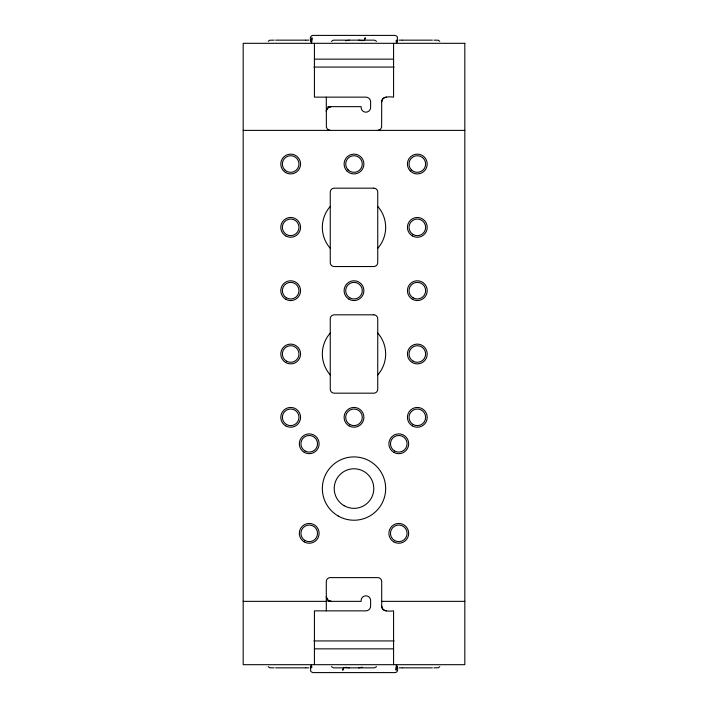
<?xml version="1.0" encoding="UTF-8"?>
<svg xmlns="http://www.w3.org/2000/svg" width="708" height="708" viewBox="0 0 708 708"><rect width="100%" height="100%" fill="white"/><g stroke="black" fill="none" stroke-linecap="round" stroke-linejoin="round"><path stroke-width="1.06" d="M396.878 667.52C398.516 668.609 397.604 672.671 395.161 672.6L312.839 672.6C308.405 671.6 311.715 667.6 311.529 664.688M396.471 43.312C396.276 40.4 399.595 36.4 395.161 35.4L312.839 35.4C310.396 35.329 309.484 39.391 311.122 40.48M311.272 667.193L310.396 667.157L311.343 666.963L310.724 666.662L311.458 666.467L310.936 666.086L311.529 665.476L310.715 667.848M396.728 40.807L397.604 40.843L396.657 41.037L397.276 41.338L396.542 41.533L397.064 41.914L396.471 42.524L397.285 40.152M310.715 40.152L311.529 42.524L311.945 37.772L311.529 43.312M397.285 667.848L396.471 665.476L396.055 670.228L396.471 664.688M377.745 130.387L380.541 129.228L381.63 127.201L381.701 101.89C381.86 95.969 389.71 96.704 393.577 97.138L393.577 43.312M364.257 40.621L365.266 37.772L364.248 40.462M343.743 667.379L342.734 670.228L343.752 667.538M268.226 41.338L269.651 40.232L274.084 40.152M439.774 666.662L438.349 667.768L433.916 667.848M331.424 41.338L333.477 40.152L374.523 40.152L376.576 41.338M376.576 666.662L374.523 667.848L333.477 667.848L331.424 666.662M310.936 41.914L311.272 40.807L310.396 40.843L311.343 41.037L310.724 41.338L311.529 42.259M397.064 666.086L396.728 667.193L397.604 667.157L396.657 666.963L397.276 666.662L396.471 665.741M345.654 40.807L349.318 40.152M362.346 667.193L358.682 667.848M311.361 41.099L310.724 41.338L311.458 41.533L311.529 42.524M396.639 666.901L397.276 666.662L396.542 666.467L396.471 665.476M275.633 40.152L305.714 40.152M305.927 40.152L308.909 40.152M399.091 40.152L402.073 40.152M402.286 40.152L432.367 40.152M433.916 40.152L438.349 40.232L439.774 41.338M314.423 59.145L393.577 59.145M313.874 67.065L394.126 67.065M327.928 106.642L361.124 106.642L361.124 107.43A4.752 4.752 0 0 0 365.877 112.183A4.752 4.752 0 0 0 370.62 107.43L370.62 101.89A4.752 4.752 0 0 0 365.877 97.138L314.423 97.138L314.423 43.312M243.18 130.387L464.82 130.387M243.18 601.357L326.299 601.357M327.928 601.357L361.124 601.357L361.124 600.57A4.752 4.752 0 0 1 365.877 595.817A4.752 4.752 0 0 1 370.62 600.57L370.62 606.11A4.752 4.752 0 0 1 365.877 610.862L314.423 610.862L314.423 664.688M381.701 601.357L464.82 601.357M326.299 610.862L326.299 581.569A3.956 3.956 0 0 1 330.255 577.613L377.745 577.613A3.956 3.956 0 0 1 381.701 581.569L381.701 606.11C381.86 612.031 389.71 611.296 393.577 610.862L393.577 664.688M313.874 640.935L394.126 640.935M314.423 648.855L393.577 648.855M274.084 667.848L269.651 667.768L268.226 666.662M275.633 667.848L305.714 667.848M305.927 667.848L308.909 667.848M399.091 667.848L402.073 667.848M402.286 667.848L432.367 667.848M330.255 130.387L327.459 129.228L326.37 127.201L326.299 97.138M358.682 40.152L362.16 40.719M349.318 667.848L345.84 667.281M396.639 41.099L397.276 41.338L396.542 41.551L397.064 41.914M311.361 666.901L310.724 666.662L311.458 666.449L310.936 666.086M396.303 40.462L396.471 42.259M311.529 665.741L311.697 667.538M396.303 40.621L396.471 42.524M311.529 665.476L311.697 667.379M377.745 333.061A31.665 31.665 0 0 1 377.745 374.939M330.255 374.939A31.665 31.665 0 0 1 330.255 333.061M377.745 206.409A31.665 31.665 0 0 1 377.745 248.296M330.255 248.296A31.665 31.665 0 0 1 330.255 206.409M381.701 101.89A4.752 4.752 0 0 1 386.453 97.138M386.453 610.862A4.752 4.752 0 0 1 381.701 606.11M326.388 110.466L326.299 111.386A4.752 4.752 0 0 1 331.043 106.642L328.406 107.439L326.388 110.466M464.82 43.312L243.18 43.312L243.18 664.688L464.82 664.688L464.82 43.312M373.789 188.169L334.211 188.169A3.956 3.956 0 0 0 330.255 192.125L330.255 262.579A3.956 3.956 0 0 0 334.211 266.535L373.789 266.535A3.956 3.956 0 0 0 377.745 262.579L377.745 192.125A3.956 3.956 0 0 0 373.789 188.169M373.789 314.821L334.211 314.821A3.956 3.956 0 0 0 330.255 318.777L330.255 389.223A3.956 3.956 0 0 0 334.211 393.179L373.789 393.179A3.956 3.956 0 0 0 377.745 389.223L377.745 318.777A3.956 3.956 0 0 0 373.789 314.821M331.043 601.357L327.689 599.968L326.299 596.614A4.752 4.752 0 0 0 331.043 601.357M338.167 515.982A31.665 31.665 0 0 0 385.665 488.564A31.665 31.665 0 0 0 338.167 461.147A31.665 31.665 0 0 0 338.167 515.982M349.053 425.897A9.894 9.894 0 0 0 363.894 417.322A9.894 9.894 0 0 0 349.053 408.755A9.894 9.894 0 0 0 349.053 425.897M349.053 299.245A9.894 9.894 0 0 0 363.894 290.678A9.894 9.894 0 0 0 349.053 282.103A9.894 9.894 0 0 0 349.053 299.245M285.731 235.923A9.894 9.894 0 0 0 300.573 227.348A9.894 9.894 0 0 0 285.731 218.781A9.894 9.894 0 0 0 285.731 235.923M347 171.026A9.894 9.894 0 0 0 363.558 166.592A9.894 9.894 0 0 0 351.442 154.468A9.894 9.894 0 0 0 347 171.026M412.375 235.923A9.894 9.894 0 0 0 427.216 227.348A9.894 9.894 0 0 0 412.375 218.781A9.894 9.894 0 0 0 412.375 235.923M412.375 362.567A9.894 9.894 0 0 0 427.216 354A9.894 9.894 0 0 0 412.375 345.433A9.894 9.894 0 0 0 412.375 362.567M285.731 362.567A9.894 9.894 0 0 0 300.573 354A9.894 9.894 0 0 0 285.731 345.433A9.894 9.894 0 0 0 285.731 362.567M412.375 299.245A9.894 9.894 0 0 0 427.216 290.678A9.894 9.894 0 0 0 412.375 282.103A9.894 9.894 0 0 0 412.375 299.245M285.731 299.245A9.894 9.894 0 0 0 300.573 290.678A9.894 9.894 0 0 0 285.731 282.103A9.894 9.894 0 0 0 285.731 299.245M285.731 425.897A9.894 9.894 0 0 0 300.573 417.322A9.894 9.894 0 0 0 285.731 408.755A9.894 9.894 0 0 0 285.731 425.897M412.375 425.897A9.894 9.894 0 0 0 427.216 417.322A9.894 9.894 0 0 0 412.375 408.755A9.894 9.894 0 0 0 412.375 425.897M285.731 172.593A9.894 9.894 0 0 0 300.573 164.026A9.894 9.894 0 0 0 285.731 155.459A9.894 9.894 0 0 0 285.731 172.593M410.33 171.026A9.894 9.894 0 0 0 426.88 166.592A9.894 9.894 0 0 0 414.764 154.468A9.894 9.894 0 0 0 410.33 171.026M393.834 541.912A9.894 9.894 0 0 0 408.675 533.345A9.894 9.894 0 0 0 393.834 524.77A9.894 9.894 0 0 0 393.834 541.912M304.272 541.912A9.894 9.894 0 0 0 319.113 533.345A9.894 9.894 0 0 0 304.272 524.77A9.894 9.894 0 0 0 304.272 541.912M393.834 452.359A9.894 9.894 0 0 0 408.675 443.783A9.894 9.894 0 0 0 393.834 435.216A9.894 9.894 0 0 0 393.834 452.359M304.272 452.359A9.894 9.894 0 0 0 319.113 443.783A9.894 9.894 0 0 0 304.272 435.216A9.894 9.894 0 0 0 304.272 452.359M344.106 505.698A19.789 19.789 0 0 0 373.789 488.564A19.789 19.789 0 0 0 344.106 471.431A19.789 19.789 0 0 0 344.106 505.698M394.621 540.54A8.31 8.31 0 0 0 407.091 533.345A8.31 8.31 0 0 0 394.621 526.141A8.31 8.31 0 0 0 394.621 540.54M305.068 540.54A8.31 8.31 0 0 0 317.538 533.345A8.31 8.31 0 0 0 305.068 526.141A8.31 8.31 0 0 0 305.068 540.54M413.171 424.526A8.31 8.31 0 0 0 425.632 417.322A8.31 8.31 0 0 0 413.171 410.127A8.31 8.31 0 0 0 413.171 424.526M394.621 450.987A8.31 8.31 0 0 0 407.091 443.783A8.31 8.31 0 0 0 394.621 436.588A8.31 8.31 0 0 0 394.621 450.987M305.068 450.987A8.31 8.31 0 0 0 317.538 443.783A8.31 8.31 0 0 0 305.068 436.588A8.31 8.31 0 0 0 305.068 450.987M286.519 424.526A8.31 8.31 0 0 0 298.988 417.322A8.31 8.31 0 0 0 286.519 410.127A8.31 8.31 0 0 0 286.519 424.526M413.171 361.195A8.31 8.31 0 0 0 425.632 354A8.31 8.31 0 0 0 413.171 346.805A8.31 8.31 0 0 0 413.171 361.195M286.519 361.195A8.31 8.31 0 0 0 298.988 354A8.31 8.31 0 0 0 286.519 346.805A8.31 8.31 0 0 0 286.519 361.195M286.519 297.873A8.31 8.31 0 0 0 298.988 290.678A8.31 8.31 0 0 0 286.519 283.474A8.31 8.31 0 0 0 286.519 297.873M413.171 297.873A8.31 8.31 0 0 0 425.632 290.678A8.31 8.31 0 0 0 413.171 283.474A8.31 8.31 0 0 0 413.171 297.873M413.171 234.552A8.31 8.31 0 0 0 425.632 227.348A8.31 8.31 0 0 0 413.171 220.153A8.31 8.31 0 0 0 413.171 234.552M411.445 169.902A8.31 8.31 0 0 0 425.349 166.176A8.31 8.31 0 0 0 415.171 155.999A8.31 8.31 0 0 0 411.445 169.902M284.802 169.902A8.31 8.31 0 0 0 298.705 166.176A8.31 8.31 0 0 0 288.528 155.999A8.31 8.31 0 0 0 284.802 169.902M286.519 234.552A8.31 8.31 0 0 0 298.988 227.348A8.31 8.31 0 0 0 286.519 220.153A8.31 8.31 0 0 0 286.519 234.552M349.841 424.526A8.31 8.31 0 0 0 362.31 417.322A8.31 8.31 0 0 0 349.841 410.127A8.31 8.31 0 0 0 349.841 424.526M349.841 297.873A8.31 8.31 0 0 0 362.31 290.678A8.31 8.31 0 0 0 349.841 283.474A8.31 8.31 0 0 0 349.841 297.873M348.124 169.902A8.31 8.31 0 0 0 362.027 166.176A8.31 8.31 0 0 0 351.849 155.999A8.31 8.31 0 0 0 348.124 169.902"/></g></svg>
